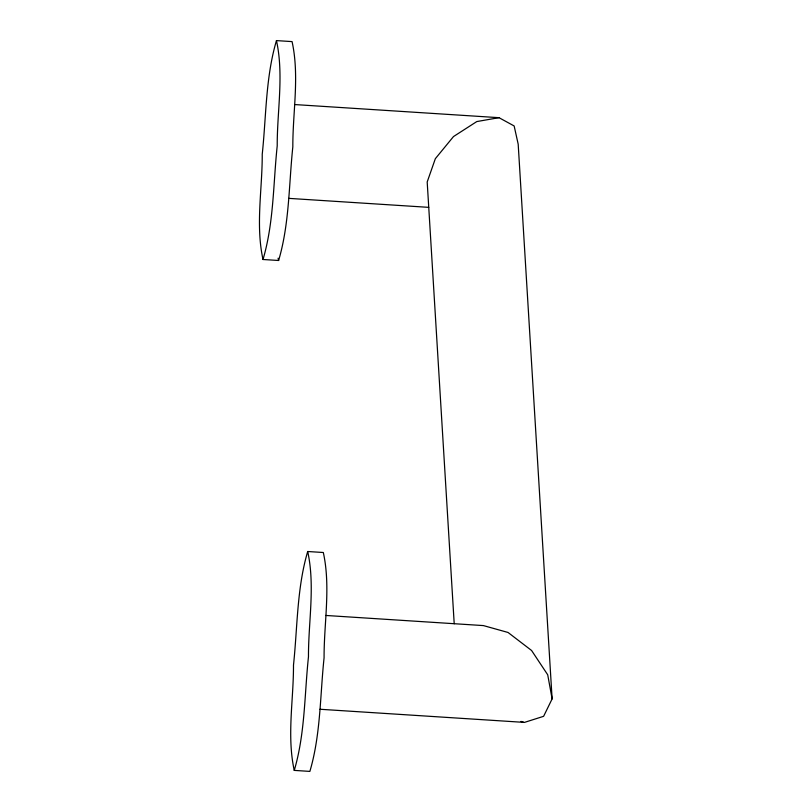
<?xml version="1.0" encoding="UTF-8"?>
<svg xmlns="http://www.w3.org/2000/svg" width="812" height="812" viewBox="0 0 812 812"><rect width="100%" height="100%" fill="white"/><g stroke="black" fill="none" stroke-linecap="round" stroke-linejoin="round"><path stroke-width="1.22" d="M276.456 40.6C265.575 77.363 266.265 116.38 262.235 154.239C262.367 189.135 255.445 225.066 263.007 259.495L278.617 260.49C289.498 223.726 288.808 184.72 292.827 146.85C292.706 111.954 299.628 76.023 292.066 41.605L276.456 40.6C284.017 75.029 277.095 110.96 277.217 145.855C273.187 183.715 273.888 222.721 263.007 259.495M307.697 551.51C296.827 588.274 297.517 627.28 293.487 665.15C293.619 700.045 286.697 735.976 294.259 770.395L309.869 771.4C320.74 734.637 320.05 695.62 324.079 657.761C323.947 622.865 330.87 586.934 323.318 552.505L307.697 551.51C315.259 585.929 308.337 621.86 308.469 656.756C304.439 694.615 305.129 733.632 294.259 770.395M294.533 104.545L498.994 117.679L514.148 125.961L518.188 144.191L552.119 698.899L543.614 716.316L524.481 722.396L320.019 709.262M498.994 117.679L476.796 121.567L453.492 136.568L435.344 158.685L427.193 181.969L454.212 623.768M288.767 198.361L428.736 207.354M325.774 615.455L483.404 625.585L508.038 632.467L531.576 650.483L547.714 674.802L552.119 698.899M520.959 721.411L523.304 722.071M278.1 258.206L278.617 260.49"/></g></svg>
